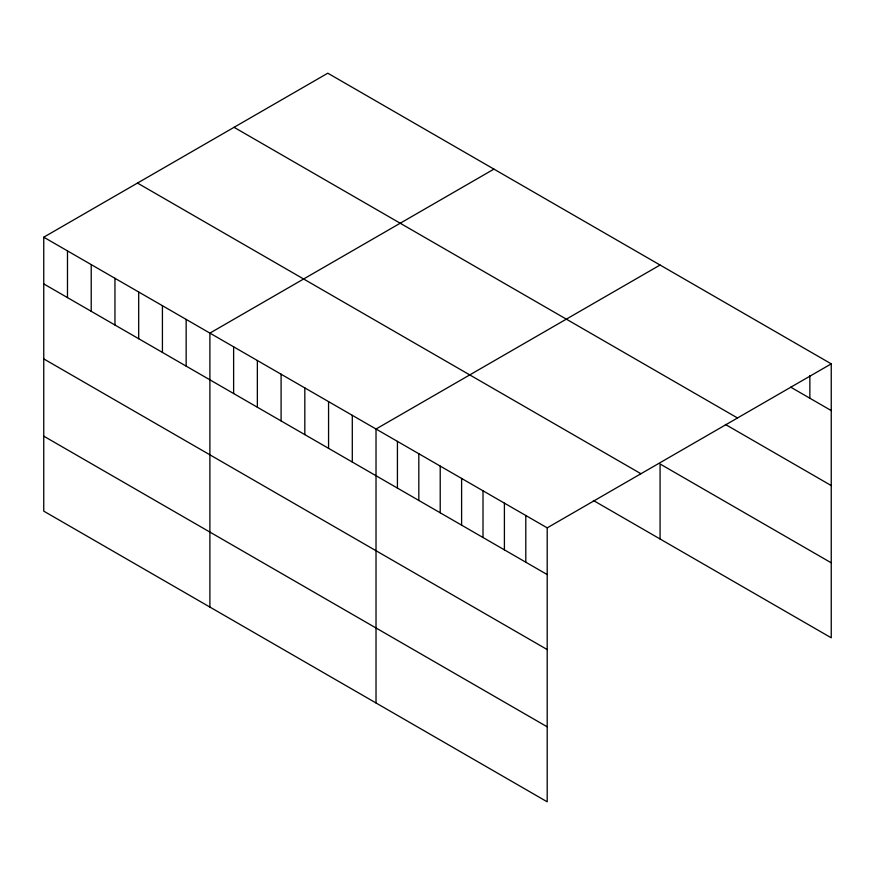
<?xml version="1.0" encoding="UTF-8"?>
<svg xmlns="http://www.w3.org/2000/svg" width="875" height="875" viewBox="0 0 875 875"><rect width="100%" height="100%" fill="white"/><g stroke="black" fill="none" stroke-linecap="round" stroke-linejoin="round"><path stroke-width="1.31" d="M43.75 237.191L547.203 527.855L547.203 801.806L43.75 511.142L43.75 237.191L327.797 73.194L831.25 363.858L831.25 637.809L593.392 500.489M493.938 169.116L209.891 333.113L209.891 607.064M660.078 265.027L376.02 429.023L376.02 702.975M547.203 527.855L831.25 363.858M790.705 387.166L831.25 410.572M234.062 127.312L737.516 417.977M725.397 424.441L831.25 485.559M831.25 562.822L660.078 463.991L660.078 538.989M137.484 183.072L640.938 473.736M43.75 283.905L547.203 574.569M43.75 358.892L547.203 649.556M43.75 436.155L547.203 726.819M809.856 375.528L809.856 398.212M525.798 515.495L525.798 562.209M504.405 503.147L504.405 549.861M483.011 490.798L483.011 537.502M461.606 478.439L461.606 525.153M440.213 466.091L440.213 512.794M418.819 453.731L418.819 500.445M397.425 441.383L397.425 488.097M352.297 415.33L352.297 462.033M328.562 401.625L328.562 448.339M304.828 387.92L304.828 434.634M281.094 374.216L281.094 420.93M257.359 360.511L257.359 407.225M233.625 346.806L233.625 393.52M186.156 319.408L186.156 366.122M162.422 305.703L162.422 352.417M138.688 291.998L138.688 338.713M114.953 278.294L114.953 325.008M91.219 264.6L91.219 311.303M67.484 250.895L67.484 297.609"/></g></svg>
